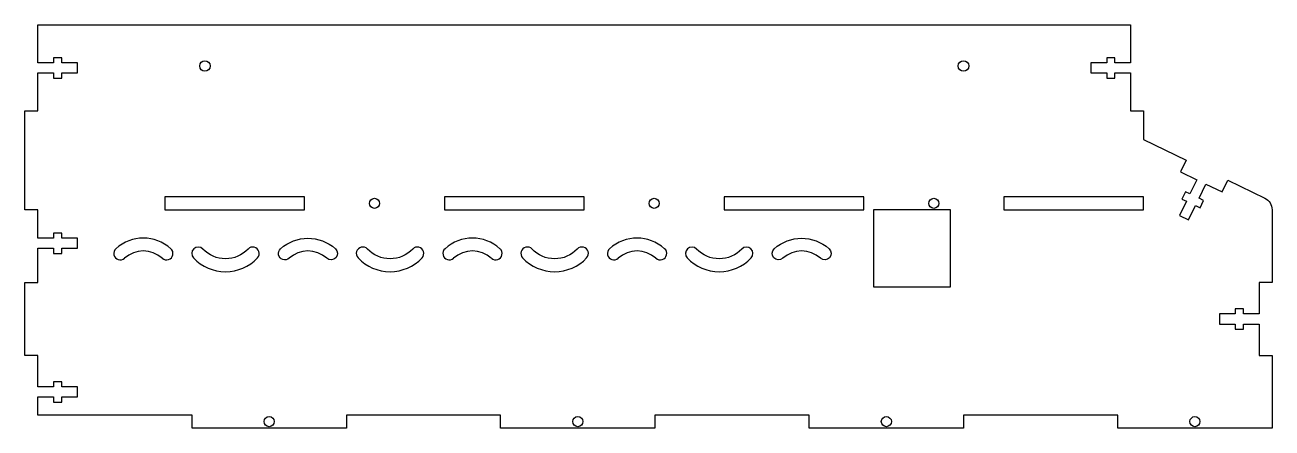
# Model space of a CAD drawing. Header units: inches. Extents: x -10.7 to 1.4, y -3.2 to 0.7.
import ezdxf

# ---------------------------------------------------------------- set-up
doc = ezdxf.new("R2010")
doc.units = ezdxf.units.IN
doc.layers.get('0').update_dxf_attribs({"linetype": 'CONTINUOUS'})

msp = doc.modelspace()

# ---------------------------------------------------------------- linework, layer by layer
for points in [[(-0.154, 0.207), (0, 0.207), (0, -0.162), (0.125, -0.162), (0.125, -0.442), (0.54, -0.643), (0.485, -0.755), (0.643, -0.832), (0.576, -0.97), (0.532, -0.949), (0.498, -1.02), (0.542, -1.041), (0.475, -1.18), (0.563, -1.223), (0.63, -1.084), (0.675, -1.105), (0.709, -1.035), (0.665, -1.013), (0.732, -0.874), (0.89, -0.951), (0.944, -0.838), (1.304, -1.012, -0.28766), (1.375, -1.125), (1.375, -1.833), (1.25, -1.833), (1.25, -2.138), (1.096, -2.138), (1.096, -2.089), (1.017, -2.089), (1.017, -2.138), (0.863, -2.138), (0.863, -2.237), (1.017, -2.237), (1.017, -2.286), (1.096, -2.286), (1.096, -2.237), (1.25, -2.237), (1.25, -2.542), (1.375, -2.542), (1.375, -3.25), (-0.125, -3.25), (-0.125, -3.125), (-1.625, -3.125), (-1.625, -3.25), (-3.125, -3.25), (-3.125, -3.125), (-4.625, -3.125), (-4.625, -3.25), (-6.125, -3.25), (-6.125, -3.125), (-7.625, -3.125), (-7.625, -3.25), (-9.125, -3.25), (-9.125, -3.125), (-10.625, -3.125), (-10.625, -2.947), (-10.471, -2.947), (-10.471, -2.997), (-10.392, -2.997), (-10.392, -2.947), (-10.238, -2.947), (-10.238, -2.849), (-10.392, -2.849), (-10.392, -2.8), (-10.471, -2.8), (-10.471, -2.849), (-10.625, -2.849), (-10.625, -2.542), (-10.75, -2.542), (-10.75, -1.833), (-10.625, -1.833), (-10.625, -1.5), (-10.471, -1.5), (-10.471, -1.549), (-10.392, -1.549), (-10.392, -1.5), (-10.238, -1.5), (-10.238, -1.402), (-10.392, -1.402), (-10.392, -1.352), (-10.471, -1.352), (-10.471, -1.402), (-10.625, -1.402), (-10.625, -1.125), (-10.75, -1.125), (-10.75, -0.162), (-10.625, -0.162), (-10.625, 0.207), (-10.471, 0.207), (-10.471, 0.158), (-10.392, 0.158), (-10.392, 0.207), (-10.238, 0.207), (-10.238, 0.305), (-10.392, 0.305), (-10.392, 0.355), (-10.471, 0.355), (-10.471, 0.305), (-10.625, 0.305), (-10.625, 0.675), (0, 0.675), (0, 0.305), (-0.154, 0.305), (-0.154, 0.355), (-0.233, 0.355), (-0.233, 0.305), (-0.387, 0.305), (-0.387, 0.207), (-0.233, 0.207), (-0.233, 0.158), (-0.154, 0.158)], [(-7.732, -1.504, -1), (-7.815, -1.596, 0.383844), (-8.182, -1.596, -1), (-8.265, -1.504, -0.383844)], [(-2.932, -1.504, -1), (-3.015, -1.596, 0.383844), (-3.382, -1.596, -1), (-3.465, -1.504, -0.383844)], [(-8.58, -1.507, -0.431668), (-9.02, -1.507, 1), (-9.111, -1.593, 0.431668), (-8.489, -1.593, 1)], [(-6.98, -1.507, -0.431668), (-7.42, -1.507, 1), (-7.511, -1.593, 0.431668), (-6.889, -1.593, 1)], [(-5.38, -1.507, -0.431668), (-5.82, -1.507, 1), (-5.911, -1.593, 0.431668), (-5.289, -1.593, 1)], [(-3.78, -1.507, -0.431668), (-4.22, -1.507, 1), (-4.311, -1.593, 0.431668), (-3.689, -1.593, 1)]]:
    msp.add_lwpolyline(points, format="xyb", close=True)
for points in [[(-9.391, -1), (-9.391, -1.125), (-8.031, -1.125), (-8.031, -1)], [(-6.672, -1), (-6.672, -1.125), (-5.312, -1.125), (-5.312, -1)], [(-3.953, -1), (-3.953, -1.125), (-2.594, -1.125), (-2.594, -1)], [(0.125, -1.125), (0.125, -1), (-1.234, -1), (-1.234, -1.125)], [(-2.501, -1.125), (-2.501, -1.875), (-1.751, -1.875), (-1.751, -1.125)]]:
    msp.add_lwpolyline(points, close=True)
for centre, radius in [((-9, 0.275), 0.0512), ((-1.625, 0.275), 0.0512), ((-7.352, -1.062), 0.0492), ((-4.633, -1.062), 0.0492), ((-1.914, -1.062), 0.0492), ((-8.375, -3.187), 0.0492), ((-5.375, -3.187), 0.0492), ((-2.375, -3.187), 0.0492), ((0.625, -3.187), 0.0492)]:
    msp.add_circle(centre, radius)
for centre, radius, start, end in [((-9.599, -1.8), 0.399, 48.0021, 131.9979), ((-6.399, -1.8), 0.399, 48.0021, 131.9979), ((-4.799, -1.8), 0.399, 48.0021, 131.9979), ((-9.824, -1.55), 0.0625, 131.9979, 311.9979), ((-9.599, -1.8), 0.274, 48.0021, 131.9979), ((-9.373, -1.55), 0.0625, -131.9979, 48.0021), ((-6.624, -1.55), 0.0625, 131.9979, 311.9979), ((-6.399, -1.8), 0.274, 48.0021, 131.9979), ((-6.173, -1.55), 0.0625, -131.9979, 48.0021), ((-5.024, -1.55), 0.0625, 131.9979, 311.9979), ((-4.799, -1.8), 0.274, 48.0021, 131.9979), ((-4.573, -1.55), 0.0625, -131.9979, 48.0021)]:
    msp.add_arc(centre, radius, start, end)

doc.saveas('drawing.dxf')
